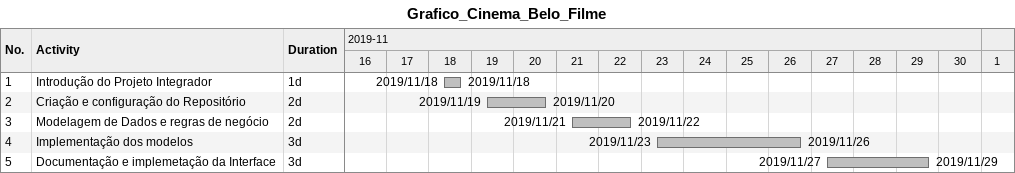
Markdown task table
Grafico_Cinema_Belo_Filme

| ID | Task | Duration | Start | Finish |
|---|---|---|---|---|
| 1 | Introdução do Projeto Integrador | 1d | 2019-11-18 | 2019-11-18 |
| 2 | Criação e configuração do Repositório | 2d | 2019-11-19 | 2019-11-20 |
| 3 | Modelagem de Dados e regras de negócio | 2d | 2019-11-21 | 2019-11-22 |
| 4 | Implementação dos modelos | 3d | 2019-11-23 | 2019-11-26 |
| 5 | Documentação e implemetação da Interface | 3d | 2019-11-27 | 2019-11-29 |
